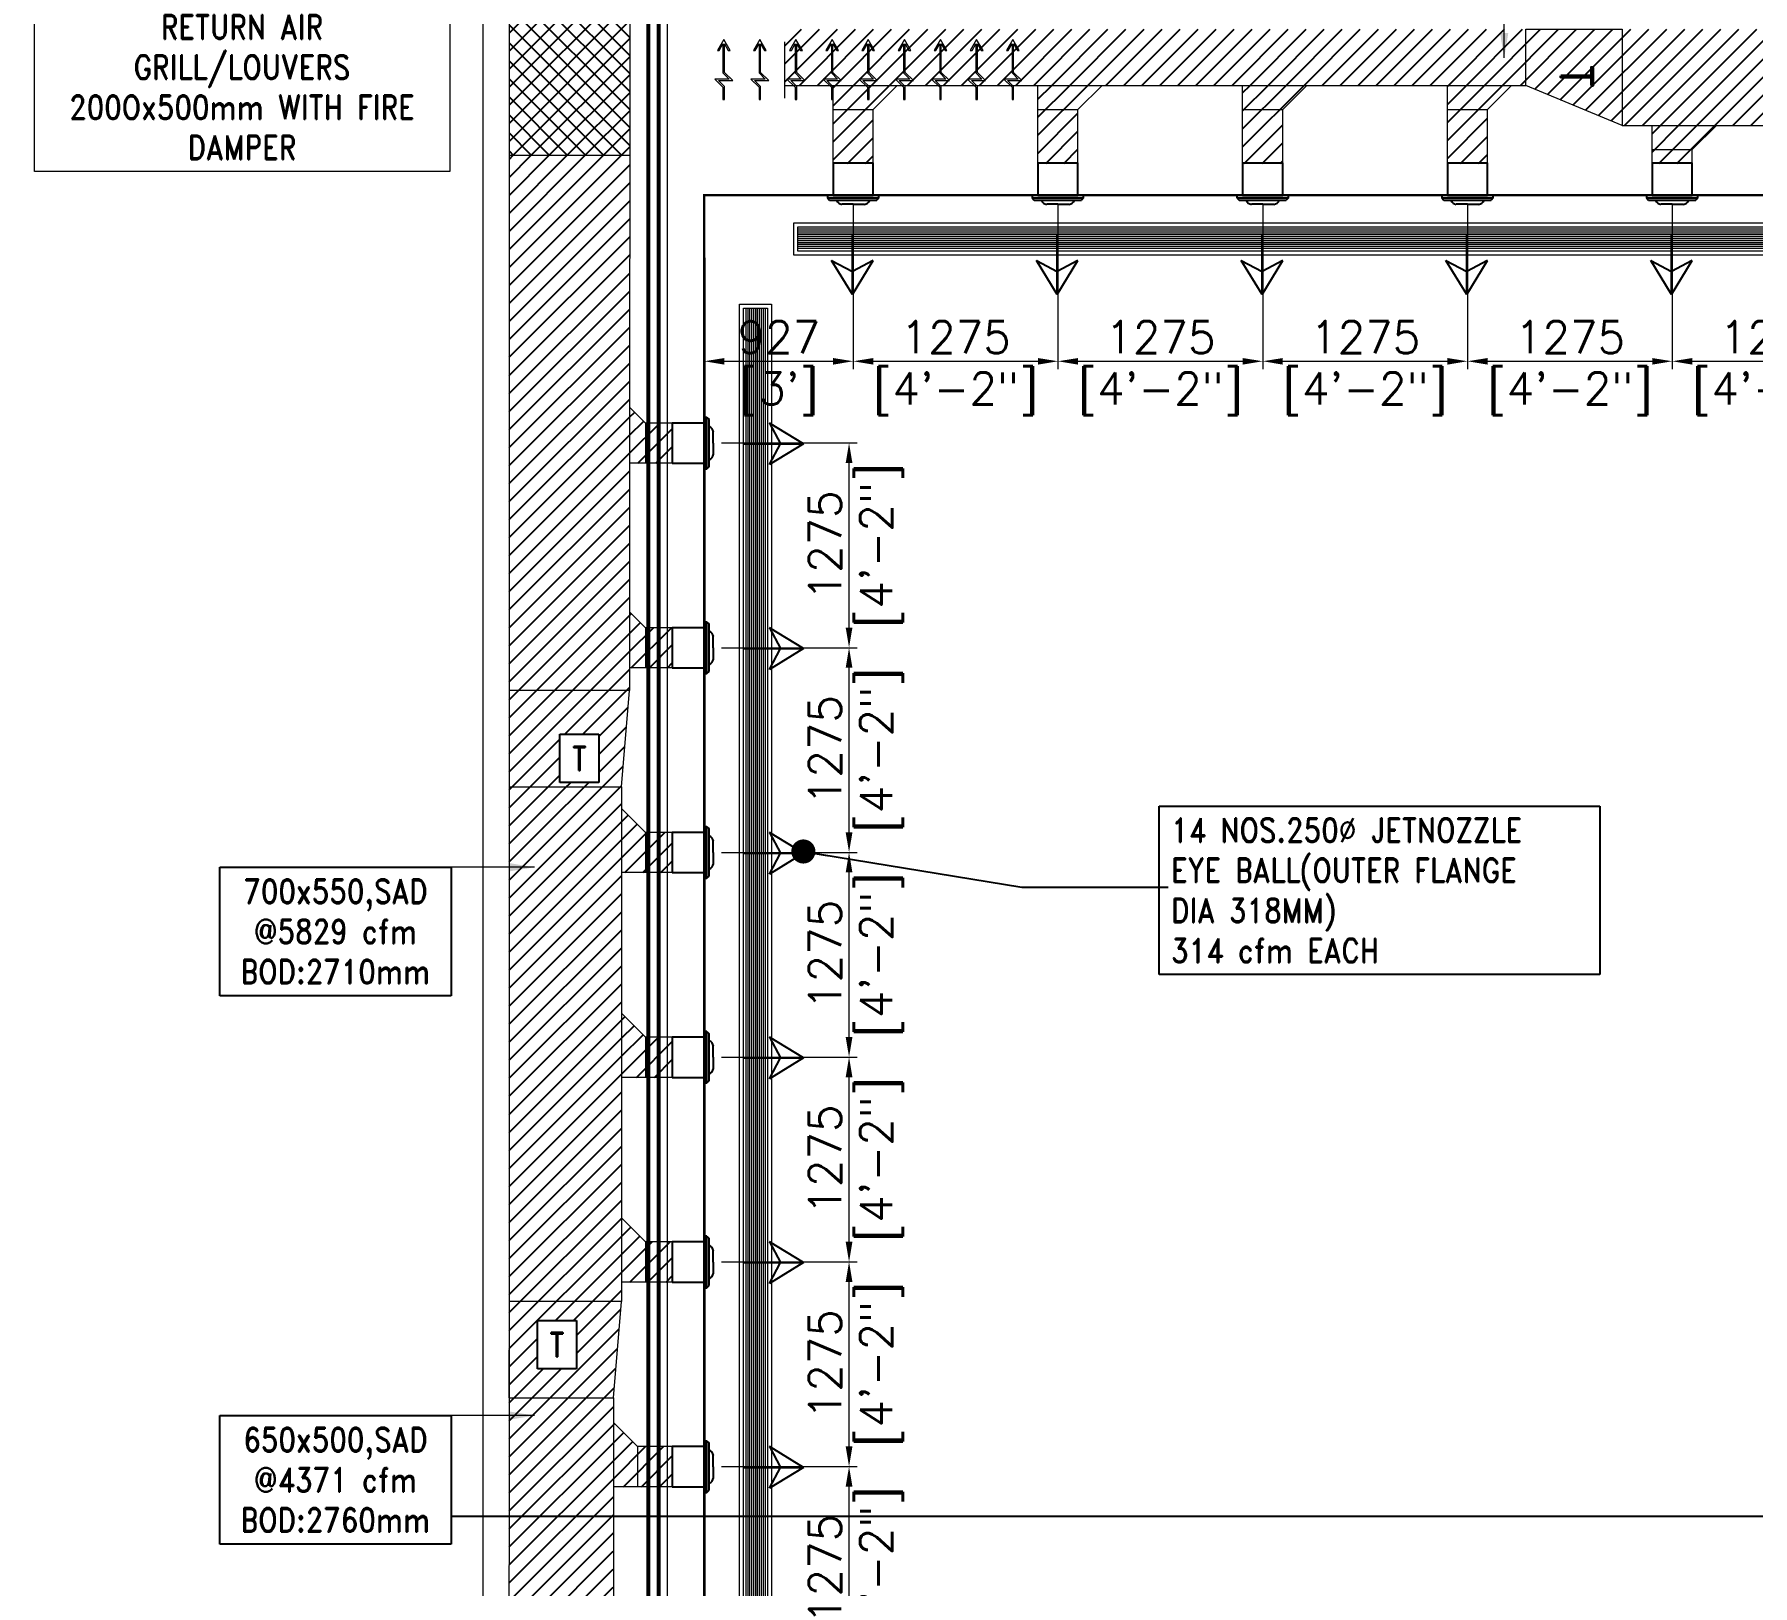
# Model space of a CAD drawing. Header units: millimetres. Extents: x -330573 to 5697, y 22061 to 198972.
# Drawn here: x -116133 to -105434, y 181921 to 191583 of the extents above; entities that cross this region are included whole.
import ezdxf

# ---------------------------------------------------------------- set-up
doc = ezdxf.new("R2010")
doc.units = ezdxf.units.MM
doc.linetypes.add('CENTER', pattern=[2, 1.25, -0.25, 0.25, -0.25])
doc.layers.add('HVAC SAD', color=6, linetype='Continuous')
for name, color, linetype, lineweight in [('VL INSULATION', 8, 'Continuous', 18), ('VL-AC- SECTION', 7, 'Continuous', 18), ('VL-AC-ACCOUSTIC INSULATION', 32, 'Continuous', 25), ('VL-AC-DIM', 20, 'Continuous', 25), ('VL-AC-EQUIPMENT TEXT', 7, 'Continuous', 25), ('VL-AC-RA_TEXT_50', 7, 'Continuous', 18), ('VL-AC-RAT', 1, 'Continuous', 5), ('VL-AC-SA', 6, 'Continuous', 5), ('VL-AC-SA_TEXT_50', 7, 'Continuous', 25), ('VL-AC-SAT', 72, 'Continuous', 25), ('VL-AC-VRF PIPE', 152, 'Continuous', 30), ('VL-FC', 21, 'Continuous', 18)]:
    doc.layers.add(name, color=color, linetype=linetype, lineweight=lineweight)
doc.styles.add('50', font='arial.ttf', dxfattribs={"height": 75})
doc.styles.add('ROMANS', font='romans.shx', dxfattribs={"height": 200})
doc.styles.add('VOLTAS - ROMAND', font='romand.shx', dxfattribs={"width": 0.85})
doc.dimstyles.new('Dim50', dxfattribs={"dimtxt": 75, "dimasz": 75, "dimexe": 50, "dimexo": 50, "dimgap": 0.09, "dimtad": 0, "dimdec": 0, "dimzin": 0, "dimdsep": 46, "dimtxsty": '50', "dimblk": 'ARCHTICK', "dimcen": 0.09, "dimdle": 50, "dimclrd": 8, "dimclre": 8, "dimclrt": 2, "dimadec": 0, "dimazin": 0, "dimtfac": 1, "dimtdec": 0, "dimtofl": 0, "dimtmove": 0, "dimatfit": 3, "dimldrblk": 'DOT', "dimfxl": 1, "dimtolj": 1, "dimtzin": 0, "dimlwe": -1, "dimarcsym": 0})
doc.dimstyles.new('VL_DIM', dxfattribs={"dimscale": 1.25, "dimtxt": 200, "dimasz": 125, "dimexe": 50, "dimexo": 50, "dimgap": 50, "dimtad": 1, "dimdec": 0, "dimrnd": 1, "dimzin": 9, "dimdsep": 46, "dimtxsty": 'ROMANS', "dimcen": 0.09, "dimdle": 35, "dimclrd": 7, "dimclre": 7, "dimclrt": 7, "dimadec": 0, "dimazin": 0, "dimtfac": 1, "dimtdec": 0, "dimtmove": 2, "dimatfit": 3, "dimfxl": 1, "dimtolj": 1, "dimtzin": 0, "dimlwd": 15, "dimlwe": 15, "dimarcsym": 1})

# ---------------------------------------------------------------- blocks, each defined once
blk = doc.blocks.new('A$C6C724B98')
at = {"layer": 'VL-AC- SECTION', "linetype": 'CENTER', "ltscale": 500, "const_width": 13.1}
blk.add_lwpolyline([(-3576, 11711), (-3576, 12058), (-3431, 11711)], dxfattribs=at)
at = {"layer": 'VL-AC- SECTION', "linetype": 'CENTER', "lineweight": 0, "ltscale": 10, "const_width": 13.1}
blk.add_lwpolyline([(-3576, 12058), (-3576, 11711), (38279, 11711)], dxfattribs=at)
blk = doc.blocks.new('*U105')
at = {"color": 8}
for p, q in [((30, 66), (31571, 66)), ((30, 54), (31571, 54)), ((30, 42), (31571, 42)), ((30, 30), (31571, 30)), ((30, 18), (31571, 18)), ((30, 6), (31571, 6)), ((30, -6), (31571, -6)), ((30, -18), (31571, -18)), ((30, -30), (31571, -30)), ((30, -42), (31571, -42)), ((30, -54), (31571, -54))]:
    blk.add_line(p, q, dxfattribs=at)
for points in [[(5, 105), (5, -95), (31596, -95), (31596, 105)], [(30, 80), (30, -70), (31571, -70), (31571, 80)]]:
    blk.add_lwpolyline(points, close=True)
blk = doc.blocks.new('*U106')
at = {"color": 8}
for p, q in [((30, 66), (18658, 66)), ((30, 54), (18658, 54)), ((30, 42), (18658, 42)), ((30, 30), (18658, 30)), ((30, 18), (18658, 18)), ((30, 6), (18658, 6)), ((30, -6), (18658, -6)), ((30, -18), (18658, -18)), ((30, -30), (18658, -30)), ((30, -42), (18658, -42)), ((30, -54), (18658, -54))]:
    blk.add_line(p, q, dxfattribs=at)
for points in [[(5, 105), (5, -95), (18684, -95), (18684, 105)], [(30, 80), (30, -70), (18659, -70), (18658, 80)]]:
    blk.add_lwpolyline(points, close=True)
blk = doc.blocks.new('*D162')
at = {"layer": 'Defpoints', "color": 0, "transparency": 16777216}
for p in [(-111961, 190582), (-111034, 190580), (-111034, 189547)]:
    blk.add_point(p, dxfattribs=at)
at = {"layer": 'VL-AC-DIM', "color": 7, "lineweight": 15, "transparency": 16777216}
for p, q in [((-111961, 190532), (-111961, 189497)), ((-111034, 190530), (-111034, 189497)), ((-111836, 189547), (-111159, 189547))]:
    blk.add_line(p, q, dxfattribs=at)
at = {"layer": 'VL-AC-DIM', "color": 7, "transparency": 16777216}
for points in [[(-111836, 189567), (-111836, 189526), (-111961, 189547)], [(-111159, 189567), (-111159, 189526), (-111034, 189547)]]:
    blk.add_solid(points, dxfattribs=at)
at = {"layer": 'VL-AC-DIM', "color": 7, "transparency": 16777216, "char_height": 200, "attachment_point": 5, "style": 'ROMANS'}
for s, insert in [('\\A1;927', (-111497, 189697)), ("\\A1;[3']", (-111497, 189344))]:
    blk.add_mtext(s, dxfattribs=dict(at, insert=insert))
blk = doc.blocks.new('*D163')
at = {"layer": 'Defpoints', "color": 0, "transparency": 16777216}
for p in [(-111034, 190580), (-109759, 190580), (-109759, 189547)]:
    blk.add_point(p, dxfattribs=at)
at = {"layer": 'VL-AC-DIM', "color": 7, "lineweight": 15, "transparency": 16777216}
for p, q in [((-111034, 190530), (-111034, 189497)), ((-109759, 190530), (-109759, 189497)), ((-110909, 189547), (-109884, 189547))]:
    blk.add_line(p, q, dxfattribs=at)
at = {"layer": 'VL-AC-DIM', "color": 7, "transparency": 16777216}
for points in [[(-110909, 189567), (-110909, 189526), (-111034, 189547)], [(-109884, 189567), (-109884, 189526), (-109759, 189547)]]:
    blk.add_solid(points, dxfattribs=at)
at = {"layer": 'VL-AC-DIM', "color": 7, "transparency": 16777216, "char_height": 200, "attachment_point": 5, "style": 'ROMANS'}
for s, insert in [('\\A1;1275', (-110396, 189697)), ('\\A1;[4\'-2"]', (-110396, 189344))]:
    blk.add_mtext(s, dxfattribs=dict(at, insert=insert))
blk = doc.blocks.new('*D164')
at = {"layer": 'Defpoints', "color": 0, "transparency": 16777216}
for p in [(-109759, 190580), (-108484, 190580), (-108484, 189547)]:
    blk.add_point(p, dxfattribs=at)
at = {"layer": 'VL-AC-DIM', "color": 7, "lineweight": 15, "transparency": 16777216}
for p, q in [((-109759, 190530), (-109759, 189497)), ((-108484, 190530), (-108484, 189497)), ((-109634, 189547), (-108609, 189547))]:
    blk.add_line(p, q, dxfattribs=at)
at = {"layer": 'VL-AC-DIM', "color": 7, "transparency": 16777216}
for points in [[(-109634, 189567), (-109634, 189526), (-109759, 189547)], [(-108609, 189567), (-108609, 189526), (-108484, 189547)]]:
    blk.add_solid(points, dxfattribs=at)
at = {"layer": 'VL-AC-DIM', "color": 7, "transparency": 16777216, "char_height": 200, "attachment_point": 5, "style": 'ROMANS'}
for s, insert in [('\\A1;1275', (-109121, 189697)), ('\\A1;[4\'-2"]', (-109121, 189344))]:
    blk.add_mtext(s, dxfattribs=dict(at, insert=insert))
blk = doc.blocks.new('*D165')
at = {"layer": 'Defpoints', "color": 0, "transparency": 16777216}
for p in [(-108484, 190580), (-107209, 190580), (-107209, 189547)]:
    blk.add_point(p, dxfattribs=at)
at = {"layer": 'VL-AC-DIM', "color": 7, "lineweight": 15, "transparency": 16777216}
for p, q in [((-108484, 190530), (-108484, 189497)), ((-107209, 190530), (-107209, 189497)), ((-108359, 189547), (-107334, 189547))]:
    blk.add_line(p, q, dxfattribs=at)
at = {"layer": 'VL-AC-DIM', "color": 7, "transparency": 16777216}
for points in [[(-108359, 189567), (-108359, 189526), (-108484, 189547)], [(-107334, 189567), (-107334, 189526), (-107209, 189547)]]:
    blk.add_solid(points, dxfattribs=at)
at = {"layer": 'VL-AC-DIM', "color": 7, "transparency": 16777216, "char_height": 200, "attachment_point": 5, "style": 'ROMANS'}
for s, insert in [('\\A1;1275', (-107846, 189697)), ('\\A1;[4\'-2"]', (-107846, 189344))]:
    blk.add_mtext(s, dxfattribs=dict(at, insert=insert))
blk = doc.blocks.new('*D166')
at = {"layer": 'Defpoints', "color": 0, "transparency": 16777216}
for p in [(-107209, 190580), (-105934, 190580), (-105934, 189547)]:
    blk.add_point(p, dxfattribs=at)
at = {"layer": 'VL-AC-DIM', "color": 7, "lineweight": 15, "transparency": 16777216}
for p, q in [((-107209, 190530), (-107209, 189497)), ((-105934, 190530), (-105934, 189497)), ((-107084, 189547), (-106059, 189547))]:
    blk.add_line(p, q, dxfattribs=at)
at = {"layer": 'VL-AC-DIM', "color": 7, "transparency": 16777216}
for points in [[(-107084, 189567), (-107084, 189526), (-107209, 189547)], [(-106059, 189567), (-106059, 189526), (-105934, 189547)]]:
    blk.add_solid(points, dxfattribs=at)
at = {"layer": 'VL-AC-DIM', "color": 7, "transparency": 16777216, "char_height": 200, "attachment_point": 5, "style": 'ROMANS'}
for s, insert in [('\\A1;1275', (-106571, 189697)), ('\\A1;[4\'-2"]', (-106571, 189344))]:
    blk.add_mtext(s, dxfattribs=dict(at, insert=insert))
blk = doc.blocks.new('*D167')
at = {"layer": 'Defpoints', "color": 0, "transparency": 16777216}
for p in [(-105934, 190580), (-104659, 190580), (-104659, 189547)]:
    blk.add_point(p, dxfattribs=at)
at = {"layer": 'VL-AC-DIM', "color": 7, "lineweight": 15, "transparency": 16777216}
for p, q in [((-105934, 190530), (-105934, 189497)), ((-104659, 190530), (-104659, 189497)), ((-105809, 189547), (-104784, 189547))]:
    blk.add_line(p, q, dxfattribs=at)
at = {"layer": 'VL-AC-DIM', "color": 7, "transparency": 16777216}
for points in [[(-105809, 189567), (-105809, 189526), (-105934, 189547)], [(-104784, 189567), (-104784, 189526), (-104659, 189547)]]:
    blk.add_solid(points, dxfattribs=at)
at = {"layer": 'VL-AC-DIM', "color": 7, "transparency": 16777216, "char_height": 200, "attachment_point": 5, "style": 'ROMANS'}
for s, insert in [('\\A1;1275', (-105296, 189697)), ('\\A1;[4\'-2"]', (-105296, 189344))]:
    blk.add_mtext(s, dxfattribs=dict(at, insert=insert))
blk = doc.blocks.new('*D204')
at = {"layer": 'Defpoints', "color": 0, "transparency": 16777216}
for p in [(-111905, 182663, 0), (-111060, 182663), (-111905, 181388, 0)]:
    blk.add_point(p, dxfattribs=at)
at = {"layer": 'VL-AC-DIM', "color": 7, "lineweight": 15, "transparency": 16777216}
for p, q in [((-111855, 182663), (-111010, 182663)), ((-111060, 181513), (-111060, 182538)), ((-111855, 181388), (-111010, 181388))]:
    blk.add_line(p, q, dxfattribs=at)
at = {"layer": 'VL-AC-DIM', "color": 7, "transparency": 16777216}
for points in [[(-111081, 182538), (-111039, 182538), (-111060, 182663)], [(-111081, 181513), (-111039, 181513), (-111060, 181388)]]:
    blk.add_solid(points, dxfattribs=at)
at = {"layer": 'VL-AC-DIM', "color": 7, "transparency": 16777216, "char_height": 200, "attachment_point": 5, "rotation": 90, "style": 'ROMANS'}
for s, insert in [('\\A1;[4\'-2"]', (-110858, 182025)), ('\\A1;1275', (-111210, 182025))]:
    blk.add_mtext(s, dxfattribs=dict(at, insert=insert))
blk = doc.blocks.new('*D205')
at = {"layer": 'Defpoints', "color": 0, "transparency": 16777216}
for p in [(-111905, 183938, 0), (-111060, 183938), (-111905, 182663, 0)]:
    blk.add_point(p, dxfattribs=at)
at = {"layer": 'VL-AC-DIM', "color": 7, "lineweight": 15, "transparency": 16777216}
for p, q in [((-111855, 183938), (-111010, 183938)), ((-111060, 182788), (-111060, 183813)), ((-111855, 182663), (-111010, 182663))]:
    blk.add_line(p, q, dxfattribs=at)
at = {"layer": 'VL-AC-DIM', "color": 7, "transparency": 16777216}
for points in [[(-111081, 183813), (-111039, 183813), (-111060, 183938)], [(-111081, 182788), (-111039, 182788), (-111060, 182663)]]:
    blk.add_solid(points, dxfattribs=at)
at = {"layer": 'VL-AC-DIM', "color": 7, "transparency": 16777216, "char_height": 200, "attachment_point": 5, "rotation": 90, "style": 'ROMANS'}
for s, insert in [('\\A1;[4\'-2"]', (-110858, 183300)), ('\\A1;1275', (-111210, 183300))]:
    blk.add_mtext(s, dxfattribs=dict(at, insert=insert))
blk = doc.blocks.new('*D206')
at = {"layer": 'Defpoints', "color": 0, "transparency": 16777216}
for p in [(-111905, 185213, 0), (-111060, 185213), (-111905, 183938, 0)]:
    blk.add_point(p, dxfattribs=at)
at = {"layer": 'VL-AC-DIM', "color": 7, "lineweight": 15, "transparency": 16777216}
for p, q in [((-111855, 185213), (-111010, 185213)), ((-111060, 184063), (-111060, 185088)), ((-111855, 183938), (-111010, 183938))]:
    blk.add_line(p, q, dxfattribs=at)
at = {"layer": 'VL-AC-DIM', "color": 7, "transparency": 16777216}
for points in [[(-111081, 185088), (-111039, 185088), (-111060, 185213)], [(-111081, 184063), (-111039, 184063), (-111060, 183938)]]:
    blk.add_solid(points, dxfattribs=at)
at = {"layer": 'VL-AC-DIM', "color": 7, "transparency": 16777216, "char_height": 200, "attachment_point": 5, "rotation": 90, "style": 'ROMANS'}
for s, insert in [('\\A1;[4\'-2"]', (-110858, 184575)), ('\\A1;1275', (-111210, 184575))]:
    blk.add_mtext(s, dxfattribs=dict(at, insert=insert))
blk = doc.blocks.new('*D207')
at = {"layer": 'Defpoints', "color": 0, "transparency": 16777216}
for p in [(-111905, 186488, 0), (-111060, 186488), (-111905, 185213, 0)]:
    blk.add_point(p, dxfattribs=at)
at = {"layer": 'VL-AC-DIM', "color": 7, "lineweight": 15, "transparency": 16777216}
for p, q in [((-111855, 186488), (-111010, 186488)), ((-111060, 185338), (-111060, 186363)), ((-111855, 185213), (-111010, 185213))]:
    blk.add_line(p, q, dxfattribs=at)
at = {"layer": 'VL-AC-DIM', "color": 7, "transparency": 16777216}
for points in [[(-111081, 186363), (-111039, 186363), (-111060, 186488)], [(-111081, 185338), (-111039, 185338), (-111060, 185213)]]:
    blk.add_solid(points, dxfattribs=at)
at = {"layer": 'VL-AC-DIM', "color": 7, "transparency": 16777216, "char_height": 200, "attachment_point": 5, "rotation": 90, "style": 'ROMANS'}
for s, insert in [('\\A1;[4\'-2"]', (-110858, 185850)), ('\\A1;1275', (-111210, 185850))]:
    blk.add_mtext(s, dxfattribs=dict(at, insert=insert))
blk = doc.blocks.new('*D208')
at = {"layer": 'Defpoints', "color": 0, "transparency": 16777216}
for p in [(-111905, 187763, 0), (-111060, 187763), (-111905, 186488, 0)]:
    blk.add_point(p, dxfattribs=at)
at = {"layer": 'VL-AC-DIM', "color": 7, "lineweight": 15, "transparency": 16777216}
for p, q in [((-111855, 187763), (-111010, 187763)), ((-111060, 186613), (-111060, 187638)), ((-111855, 186488), (-111010, 186488))]:
    blk.add_line(p, q, dxfattribs=at)
at = {"layer": 'VL-AC-DIM', "color": 7, "transparency": 16777216}
for points in [[(-111081, 187638), (-111039, 187638), (-111060, 187763)], [(-111081, 186613), (-111039, 186613), (-111060, 186488)]]:
    blk.add_solid(points, dxfattribs=at)
at = {"layer": 'VL-AC-DIM', "color": 7, "transparency": 16777216, "char_height": 200, "attachment_point": 5, "rotation": 90, "style": 'ROMANS'}
for s, insert in [('\\A1;[4\'-2"]', (-110858, 187125)), ('\\A1;1275', (-111210, 187125))]:
    blk.add_mtext(s, dxfattribs=dict(at, insert=insert))
blk = doc.blocks.new('*D209')
at = {"layer": 'Defpoints', "color": 0, "transparency": 16777216}
for p in [(-111905, 189038, 0), (-111060, 189038), (-111905, 187763, 0)]:
    blk.add_point(p, dxfattribs=at)
at = {"layer": 'VL-AC-DIM', "color": 7, "lineweight": 15, "transparency": 16777216}
for p, q in [((-111855, 189038), (-111010, 189038)), ((-111060, 187888), (-111060, 188913)), ((-111855, 187763), (-111010, 187763))]:
    blk.add_line(p, q, dxfattribs=at)
at = {"layer": 'VL-AC-DIM', "color": 7, "transparency": 16777216}
for points in [[(-111081, 188913), (-111039, 188913), (-111060, 189038)], [(-111081, 187888), (-111039, 187888), (-111060, 187763)]]:
    blk.add_solid(points, dxfattribs=at)
at = {"layer": 'VL-AC-DIM', "color": 7, "transparency": 16777216, "char_height": 200, "attachment_point": 5, "rotation": 90, "style": 'ROMANS'}
for s, insert in [('\\A1;[4\'-2"]', (-110858, 188400)), ('\\A1;1275', (-111210, 188400))]:
    blk.add_mtext(s, dxfattribs=dict(at, insert=insert))
blk = doc.blocks.new('VL SA JET NOZZEL')
at = {"layer": 'VL-AC-SAT'}
for p, q in [((4, 562, 0), (-125, 350, 0)), ((4, 562, 0), (4, 192, 0)), ((4, 192, 0), (4, 562, 0)), ((4, 562, 0), (134, 350, 0)), ((4, 562, 0), (4, 192, 0)), ((4, 192, 0), (4, 562, 0)), ((-125, 350, 0), (4, 419, 0)), ((134, 350, 0), (4, 419, 0)), ((0, 0), (-70, 0)), ((0, 0), (70, 0)), ((-160, -40), (-147, -25)), ((160, -40), (-160, -40)), ((160, -40), (147, -25))]:
    blk.add_line(p, q, dxfattribs=at)
for points in [[(-160, -40), (-160, -55), (160, -55), (160, -40)], [(147, -25), (-147, -25)]]:
    blk.add_lwpolyline(points, dxfattribs=at)
at = {"layer": 'VL-AC-SAT', "elevation": 0}
blk.add_lwpolyline([(125, -255), (125, -55), (-125, -55), (-125, -255)], close=True, dxfattribs=at)
at = {"layer": 'VL-AC-SAT'}
for centre, start, end in [((-64, -42), 97.9087, 155.9574), ((64, -42), 24.0426, 82.0913)]:
    blk.add_arc(centre, 42.9, start, end, dxfattribs=at)

msp = doc.modelspace()

# ---------------------------------------------------------------- hatches: boundary and pattern name
at = {"layer": 'VL-AC-ACCOUSTIC INSULATION', "lineweight": -3}
h = msp.add_hatch(dxfattribs=at)
h.set_pattern_fill('ANSI37', color=256, scale=25)
h.paths.add_polyline_path([(-112425.7, 190828.3), (-112425.2, 192828.3), (-113175.2, 192828.5), (-113175.3, 190828.5)])
h.paths.add_polyline_path([(-112002, 193778.2), (-112175.2, 193778.2), (-112175.2, 193028.2), (-112002, 193028.2)])
edge = h.paths.add_edge_path()
edge.add_line((-112175.2, 193778.2), (-112275.2, 193778.2))
edge.add_arc((-112275.2, 192878.2), 900, 90, 125.32931)
edge.add_arc((-112270.8, 192874.5), 905.6, 125.42059, 182.91322)
edge.add_line((-113175.2, 192828.5), (-112425.2, 192828.3))
edge.add_line((-112425.2, 192828.3), (-112425.2, 192878.3))
edge.add_arc((-112275.2, 192878.2), 150, 90, 179.98588, ccw=False)
edge.add_line((-112275.2, 193028.2), (-112175.2, 193028.2))
edge.add_line((-112175.2, 193028.2), (-112175.2, 193778.2))
h.paths.add_polyline_path([(-112002.7, 193028.2), (-111552, 192903.2), (-111552, 193903.2), (-112002, 193778.2)])
at = {"layer": 'VL-AC-ACCOUSTIC INSULATION'}
h = msp.add_hatch(dxfattribs=at)
h.set_pattern_fill('ANSI31', color=8, scale=25)
h.paths.add_polyline_path([(-89644.7, 193554.4), (-89794.7, 193704.3), (-89794.7, 193254.3), (-89644.7, 193254.3)])
h.paths.add_polyline_path([(-87735.8, 193554.3), (-89644.7, 193554.3), (-89644.7, 193254.3), (-87735.8, 193254.3)])
h.paths.add_polyline_path([(-88260.8, 193516.8), (-88035.8, 193516.8), (-88035.8, 193291.8), (-88260.8, 193291.8)], flags=16)
h.paths.add_polyline_path([(-90544.7, 193704.3), (-90694.7, 193554.3), (-90694.7, 193254.3), (-90544.7, 193254.3)])
h.paths.add_polyline_path([(-90694.7, 193554.3), (-93201.4, 193554.3), (-93201.4, 193254.3), (-90694.7, 193254.3)])
h.paths.add_polyline_path([(-92676.4, 193291.8), (-92901.4, 193291.8), (-92901.4, 193516.8), (-92676.4, 193516.8)], flags=16)
h.paths.add_polyline_path([(-97345.4, 191614.8), (-97945.4, 191614.8), (-97945.4, 190964.5), (-97345.4, 190964.8)])
h.paths.add_polyline_path([(-98159.5, 190864.6), (-98409.5, 190864.6), (-98409.5, 190779.5), (-98159.5, 190779.5)])
h.paths.add_polyline_path([(-98059.5, 190964.6), (-98409.5, 190964.6), (-98409.5, 190864.6), (-98159.5, 190864.6)])
h.paths.add_polyline_path([(-97945.4, 191614.8), (-101105.9, 191614.9), (-101106.1, 190965.2), (-97945.4, 190964.5)])
h.paths.add_polyline_path([(-99334.5, 190964.8), (-99684.5, 190964.9), (-99684.5, 190864.9), (-99434.5, 190864.9)])
h.paths.add_polyline_path([(-99434.5, 190864.9), (-99684.5, 190864.9), (-99684.5, 190779.5), (-99434.5, 190779.5)])
h.paths.add_polyline_path([(-100709.5, 190865.2), (-100959.5, 190865.2), (-100959.5, 190779.5), (-100709.5, 190779.5)])
h.paths.add_polyline_path([(-100609.6, 190965.1), (-100959.5, 190965.2), (-100959.5, 190865.2), (-100709.5, 190865.2)])
h.paths.add_polyline_path([(-101705.9, 191614.9), (-106246.5, 191615.1), (-106246.5, 191015.5), (-101705.9, 191014.5)])
h.paths.add_polyline_path([(-101105.9, 191614.9), (-101705.9, 191614.9), (-101705.9, 191014.5), (-101106.1, 190965.2)])
h.paths.add_polyline_path([(-101836.6, 191014.5), (-102234.5, 191014.6), (-102234.5, 190866.7), (-101984.5, 190866.7)])
h.paths.add_polyline_path([(-101984.5, 190866.7), (-102234.5, 190866.7), (-102234.5, 190779.5), (-101984.5, 190779.5)])
h.paths.add_polyline_path([(-103111.3, 191014.8), (-103509.5, 191014.9), (-103509.5, 190866.7), (-103259.5, 190866.7)])
h.paths.add_polyline_path([(-103259.5, 190866.7), (-103509.5, 190866.7), (-103509.5, 190779.5), (-103259.5, 190779.5)])
h.paths.add_polyline_path([(-104534.5, 190866.7), (-104784.5, 190866.7), (-104784.5, 190779.5), (-104534.5, 190779.5)])
h.paths.add_polyline_path([(-104386.1, 191015.1), (-104784.5, 191015.2), (-104784.5, 190866.7), (-104534.5, 190866.7)])
h.paths.add_polyline_path([(-105659.6, 191015.4), (-106059.5, 191015.5), (-106059.5, 190865.5), (-105809.5, 190865.5)])
h.paths.add_polyline_path([(-105809.5, 190865.5), (-106059.5, 190865.5), (-106059.5, 190779.5), (-105809.5, 190779.5)])
h.paths.add_polyline_path([(-106246.5, 191615.1), (-106846.4, 191615.1), (-106846.4, 191265.1), (-106246.5, 191015.5)])
h.paths.add_polyline_path([(-106846.4, 191615.1), (-111459.4, 191615.2), (-111459.5, 191265.2), (-106846.4, 191265.1)])
h.paths.add_polyline_path([(-106933.6, 191265.1), (-107334.4, 191265.1), (-107334.5, 191114.3), (-107084.5, 191114.3)])
h.paths.add_polyline_path([(-107084.5, 191114.3), (-107334.5, 191114.3), (-107334.5, 190779.5), (-107084.5, 190779.5)])
h.paths.add_polyline_path([(-108359.5, 191114.6), (-108609.5, 191114.6), (-108609.5, 190779.5), (-108359.5, 190779.5)])
h.paths.add_polyline_path([(-108208.9, 191265.1), (-108609.4, 191265.1), (-108609.5, 191114.6), (-108359.5, 191114.6)])
h.paths.add_polyline_path([(-109634.5, 191114.9), (-109884.5, 191114.9), (-109884.5, 190779.5), (-109634.5, 190779.5)])
h.paths.add_polyline_path([(-109484.2, 191265.2), (-109884.4, 191265.2), (-109884.5, 191114.9), (-109634.5, 191114.9)])
h.paths.add_polyline_path([(-110759.4, 191265.2), (-111159.4, 191265.2), (-111159.5, 191115.2), (-110909.5, 191115.2)])
h.paths.add_polyline_path([(-110909.5, 191115.2), (-111159.5, 191115.2), (-111159.5, 190779.5), (-110909.5, 190779.5)])
h.paths.add_polyline_path([(-93523.8, 190964.7), (-90594.9, 190964.6), (-90594.8, 191614.6), (-93523.6, 191614.7)])
h.paths.add_polyline_path([(-94123.8, 190964.7), (-93523.8, 190964.7), (-93523.6, 191614.7), (-94123.8, 191614.7)])
h.paths.add_polyline_path([(-97345.4, 190964.8), (-94123.8, 190964.7), (-94123.8, 191614.7), (-97345.4, 191614.8)])
h.paths.add_polyline_path([(-94334.5, 190779.5), (-94334.5, 190865.2), (-94235, 190964.7), (-94584.5, 190964.8), (-94584.5, 190779.5)])
h.paths.add_polyline_path([(-96884.5, 190864.8), (-96784.5, 190964.8), (-97134.5, 190964.8), (-97134.5, 190779.5), (-96884.5, 190779.5)])
h.paths.add_polyline_path([(-95609.5, 190865), (-95509.7, 190964.8), (-95859.5, 190964.8), (-95859.5, 190779.5), (-95609.5, 190779.5)])
h.paths.add_polyline_path([(-93059.5, 190779.5), (-93059.5, 190864.7), (-92959.6, 190964.7), (-93309.5, 190964.7), (-93309.5, 190779.5)])
h.paths.add_polyline_path([(-91785, 190779.5), (-91785, 190864.7), (-91685.1, 190964.6), (-92035, 190964.7), (-92035, 190779.5)])
h.paths.add_polyline_path([(-90709.5, 190779.5), (-90709.5, 190862.8), (-90607.7, 190964.6), (-90959.5, 190964.6), (-90959.5, 190779.5)])
h = msp.add_hatch(dxfattribs=at)
h.set_pattern_fill('ANSI31', color=8, scale=25)
h.paths.add_polyline_path([(-112629.4, 175231), (-113176.2, 175231), (-113176.3, 174631), (-112829.5, 174631)])
h.paths.add_polyline_path([(-112829.5, 174631), (-113176.3, 174631), (-113176.5, 171224.6), (-112830.2, 171224.6)])
h.paths.add_polyline_path([(-112679.6, 174324.7), (-112829.6, 174474.7), (-112829.7, 174074.7), (-112679.7, 174074.7)])
h.paths.add_polyline_path([(-112160.5, 174324.5), (-112679.6, 174324.7), (-112679.7, 174074.7), (-112160.5, 174074.5)])
h.paths.add_polyline_path([(-112160.5, 173049.5), (-112679.9, 173049.7), (-112679.9, 172799.7), (-112160.5, 172799.5)])
h.paths.add_polyline_path([(-112679.9, 173049.7), (-112829.8, 173199.7), (-112829.9, 172799.7), (-112679.9, 172799.7)])
h.paths.add_polyline_path([(-112680.1, 171774.7), (-112830.1, 171924.7), (-112830.2, 171524.7), (-112680.2, 171524.7)])
h.paths.add_polyline_path([(-112160.5, 171774.5), (-112680.1, 171774.7), (-112680.2, 171524.7), (-112160.5, 171524.5)])
h.paths.add_polyline_path([(-112160.5, 175599.5), (-112479.3, 175599.6), (-112479.4, 175349.6), (-112160.5, 175349.5)])
h.paths.add_polyline_path([(-112479.3, 175599.6), (-112629.3, 175749.6), (-112629.4, 175349.6), (-112479.4, 175349.6)])
h.paths.add_polyline_path([(-112628.5, 179217), (-113176, 179217.1), (-113176.2, 175231), (-112629.4, 175231)])
h.paths.add_polyline_path([(-112479, 176874.6), (-112629, 177024.6), (-112629.1, 176624.6), (-112479.1, 176624.6)])
h.paths.add_polyline_path([(-112160.5, 176874.5), (-112479, 176874.6), (-112479.1, 176624.6), (-112160.5, 176624.5)])
h.paths.add_polyline_path([(-112160.5, 178961.9), (-112478.5, 178962), (-112478.6, 178712), (-112160.5, 178711.9)])
h.paths.add_polyline_path([(-112478.5, 178962), (-112628.5, 179112), (-112628.6, 178712), (-112478.6, 178712)])
h.paths.add_polyline_path([(-112528.3, 179817.1), (-113176, 179817), (-113176, 179217.1), (-112628.5, 179217)])
h.paths.add_polyline_path([(-112527.6, 183090.6), (-113175.8, 183090.7), (-113176, 179817), (-112528.3, 179817.1)])
h.paths.add_polyline_path([(-112378.2, 180236.9), (-112528.2, 180387), (-112528.3, 179987), (-112378.3, 179986.9)])
h.paths.add_polyline_path([(-112160.5, 180236.9), (-112378.2, 180236.9), (-112378.3, 179986.9), (-112160.5, 179986.9)])
h.paths.add_polyline_path([(-112160.5, 181511.9), (-112377.9, 181511.9), (-112378, 181261.9), (-112160.5, 181261.9)])
h.paths.add_polyline_path([(-112377.9, 181511.9), (-112527.9, 181662), (-112528, 181262), (-112378, 181261.9)])
h.paths.add_polyline_path([(-112160.5, 182786.9), (-112377.6, 182786.9), (-112377.7, 182536.9), (-112160.5, 182536.9)])
h.paths.add_polyline_path([(-112377.6, 182786.9), (-112527.6, 182937), (-112527.7, 182537), (-112377.7, 182536.9)])
h.paths.add_polyline_path([(-112477.4, 183690.6), (-113175.7, 183690.8), (-113175.8, 183090.7), (-112527.6, 183090.6)])
h.paths.add_polyline_path([(-112476.6, 186896.8), (-113175.5, 186896.9), (-113175.7, 183690.8), (-112477.4, 183690.6)])
h.paths.add_polyline_path([(-112327.3, 184061.9), (-112477.3, 184212), (-112477.4, 183812), (-112327.4, 183811.9)])
h.paths.add_polyline_path([(-112160.5, 184061.9), (-112327.3, 184061.9), (-112327.4, 183811.9), (-112160.5, 183811.9)])
h.paths.add_polyline_path([(-112160.5, 185336.9), (-112327, 185336.9), (-112327.1, 185086.9), (-112160.5, 185086.9)])
h.paths.add_polyline_path([(-112327, 185336.9), (-112477, 185487), (-112477.1, 185087), (-112327.1, 185086.9)])
h.paths.add_polyline_path([(-112160.5, 186611.9), (-112326.7, 186611.9), (-112326.8, 186361.9), (-112160.5, 186361.9)])
h.paths.add_polyline_path([(-112326.7, 186611.9), (-112476.7, 186762), (-112476.8, 186362), (-112326.8, 186361.9)])
h.paths.add_polyline_path([(-112426.5, 187496.9), (-113175.5, 187496.9), (-113175.5, 186896.9), (-112476.6, 186896.8)])
h.paths.add_polyline_path([(-112425.7, 190828.3), (-113175.3, 190828.5), (-113175.5, 187496.9), (-112426.5, 187496.9)])
h.paths.add_polyline_path([(-112326.5, 187887), (-112426.4, 187987), (-112426.5, 187637), (-112326.5, 187636.9)])
h.paths.add_polyline_path([(-112160.5, 187886.9), (-112326.5, 187887), (-112326.5, 187637), (-112160.5, 187636.9)])
h.paths.add_polyline_path([(-112160.5, 189161.9), (-112326.5, 189161.9), (-112326.5, 188911.9), (-112160.5, 188911.9)])
h.paths.add_polyline_path([(-112326.5, 189162), (-112426.1, 189261.7), (-112426.1, 188912), (-112326.5, 188911.9)])

# ---------------------------------------------------------------- linework, layer by layer
at = {"layer": 'VL INSULATION', "color": 1}
msp.add_lwpolyline([(-113340.9, 191861.9), (-113340.9, 168142.1), (-112190.9, 168142.1), (-112190.9, 191863.9)], dxfattribs=at)
at = {"layer": 'VL-AC-RAT', "elevation": 0}
for points in [[(-111845.2, 191524), (-111845.2, 191342.5), (-111807.5, 191304.7), (-111896.5, 191304.7), (-111845.2, 191253.5), (-111845.2, 191176.3), (-111835.7, 191176.3), (-111835.7, 191257.4), (-111873.5, 191295.2), (-111784.5, 191295.2), (-111835.7, 191346.4), (-111835.7, 191524), (-111811.9, 191482.7), (-111800.9, 191482.7), (-111840.5, 191551.3), (-111880.1, 191482.7), (-111869.1, 191482.7)], [(-111620.2, 191524), (-111620.2, 191342.5), (-111582.5, 191304.7), (-111671.5, 191304.7), (-111620.2, 191253.5), (-111620.2, 191176.3), (-111610.7, 191176.3), (-111610.7, 191257.4), (-111648.5, 191295.2), (-111559.5, 191295.2), (-111610.7, 191346.4), (-111610.7, 191524), (-111586.9, 191482.7), (-111575.9, 191482.7), (-111615.5, 191551.3), (-111655.1, 191482.7), (-111644.1, 191482.7)], [(-111395.2, 191524), (-111395.2, 191342.5), (-111357.5, 191304.7), (-111446.5, 191304.7), (-111395.2, 191253.5), (-111395.2, 191176.3), (-111385.7, 191176.3), (-111385.7, 191257.4), (-111423.5, 191295.2), (-111334.5, 191295.2), (-111385.7, 191346.4), (-111385.7, 191524), (-111361.9, 191482.7), (-111350.9, 191482.7), (-111390.5, 191551.3), (-111430.1, 191482.7), (-111419.1, 191482.7)], [(-111170.2, 191524), (-111170.2, 191342.5), (-111132.5, 191304.7), (-111221.5, 191304.7), (-111170.2, 191253.5), (-111170.2, 191176.3), (-111160.7, 191176.3), (-111160.7, 191257.4), (-111198.5, 191295.2), (-111109.5, 191295.2), (-111160.7, 191346.4), (-111160.7, 191524), (-111136.9, 191482.7), (-111125.9, 191482.7), (-111165.5, 191551.3), (-111205.1, 191482.7), (-111194.1, 191482.7)], [(-110945.2, 191524), (-110945.2, 191342.5), (-110907.5, 191304.7), (-110996.5, 191304.7), (-110945.2, 191253.5), (-110945.2, 191176.3), (-110935.7, 191176.3), (-110935.7, 191257.4), (-110973.5, 191295.2), (-110884.5, 191295.2), (-110935.7, 191346.4), (-110935.7, 191524), (-110911.9, 191482.7), (-110900.9, 191482.7), (-110940.5, 191551.3), (-110980.1, 191482.7), (-110969.1, 191482.7)], [(-110720.2, 191524), (-110720.2, 191342.5), (-110682.5, 191304.7), (-110771.5, 191304.7), (-110720.2, 191253.5), (-110720.2, 191176.3), (-110710.7, 191176.3), (-110710.7, 191257.4), (-110748.5, 191295.2), (-110659.5, 191295.2), (-110710.7, 191346.4), (-110710.7, 191524), (-110686.9, 191482.7), (-110675.9, 191482.7), (-110715.5, 191551.3), (-110755.1, 191482.7), (-110744.1, 191482.7)], [(-110495.2, 191524), (-110495.2, 191342.5), (-110457.5, 191304.7), (-110546.5, 191304.7), (-110495.2, 191253.5), (-110495.2, 191176.3), (-110485.7, 191176.3), (-110485.7, 191257.4), (-110523.5, 191295.2), (-110434.5, 191295.2), (-110485.7, 191346.4), (-110485.7, 191524), (-110461.9, 191482.7), (-110450.9, 191482.7), (-110490.5, 191551.3), (-110530.1, 191482.7), (-110519.1, 191482.7)], [(-110270.2, 191524), (-110270.2, 191342.5), (-110232.5, 191304.7), (-110321.5, 191304.7), (-110270.2, 191253.5), (-110270.2, 191176.3), (-110260.7, 191176.3), (-110260.7, 191257.4), (-110298.5, 191295.2), (-110209.5, 191295.2), (-110260.7, 191346.4), (-110260.7, 191524), (-110236.9, 191482.7), (-110225.9, 191482.7), (-110265.5, 191551.3), (-110305.1, 191482.7), (-110294.1, 191482.7)], [(-110045.2, 191524), (-110045.2, 191342.5), (-110007.5, 191304.7), (-110096.5, 191304.7), (-110045.2, 191253.5), (-110045.2, 191176.3), (-110035.7, 191176.3), (-110035.7, 191257.4), (-110073.5, 191295.2), (-109984.5, 191295.2), (-110035.7, 191346.4), (-110035.7, 191524), (-110011.9, 191482.7), (-110000.9, 191482.7), (-110040.5, 191551.3), (-110080.1, 191482.7), (-110069.1, 191482.7)]]:
    msp.add_lwpolyline(points, close=True, dxfattribs=at)
at = {"layer": 'VL-AC-SA'}
for points in [[(-112002, 193778.2), (-112275.2, 193778.2, 0.413289), (-113176.2, 192878.5), (-113178.6, 171224.6)], [(-112002, 193028.2), (-112275.2, 193028.2, 0.4141414), (-112425.2, 192878.3), (-112426.5, 187496.9)]]:
    msp.add_lwpolyline(points, format="xyb", dxfattribs=at)
at = {"layer": 'VL-AC-SA', "elevation": 0}
for points in [[(-111459.5, 191186.5), (-111459.4, 191536.5)], [(-112326.5, 189162), (-112426.4, 189262)], [(-112326.5, 189162), (-112326.5, 188912)], [(-112160.5, 189161.9), (-112326.5, 189161.9)], [(-112160.5, 188911.9), (-112426.1, 188912)], [(-112326.5, 187887), (-112426.4, 187987)], [(-112326.5, 187887), (-112326.5, 187637)], [(-112160.5, 187886.9), (-112326.5, 187886.9)], [(-112160.5, 187636.9), (-112426.4, 187637)], [(-112160.5, 186611.9), (-112326.7, 186611.9)], [(-112160.5, 186361.9), (-112476.7, 186362)], [(-112160.5, 185336.9), (-112327, 185336.9)], [(-112160.5, 185086.9), (-112477, 185087)], [(-112160.5, 184061.9), (-112327.3, 184061.9)], [(-112160.5, 183811.9), (-112477.3, 183812)], [(-112160.5, 182786.9), (-112377.6, 182786.9)], [(-112160.5, 182536.9), (-112527.7, 182537)]]:
    msp.add_lwpolyline(points, dxfattribs=at)
at = {"layer": 'VL-AC-SA'}
for points in [[(-106846.4, 191615.1), (-106246.5, 191615.1), (-106246.5, 191015.5), (-106846.4, 191265.1)], [(-112426.5, 187496.9), (-113176.5, 187496.9), (-113176.6, 186896.9), (-112476.6, 186896.8)], [(-112477.4, 183690.6), (-113177.4, 183690.8), (-113177.6, 183090.7), (-112527.6, 183090.6)]]:
    msp.add_lwpolyline(points, close=True, dxfattribs=at)
for points in [[(-111459.5, 191265.2), (-106846.4, 191265.1)], [(-111159.5, 190779.8), (-111159.4, 191265.2)], [(-110909.5, 191115.2), (-110759.4, 191265.2)], [(-109884.5, 190779.5), (-109884.4, 191264.9)], [(-109634.5, 191114.9), (-109484.4, 191264.9)], [(-108609.5, 190779.2), (-108609.4, 191264.6)], [(-108359.5, 191114.6), (-108209.4, 191264.6)], [(-107334.5, 190778.9), (-107334.4, 191264.3)], [(-107084.5, 191114.3), (-106934.4, 191264.3)], [(-111159.5, 191115.2), (-110909.5, 191115.2)], [(-110909.5, 190779.8), (-110909.5, 191115.2)], [(-109884.5, 191114.9), (-109634.5, 191114.9)], [(-109634.5, 190779.5), (-109634.5, 191114.9)], [(-108609.5, 191114.6), (-108359.5, 191114.6)], [(-108359.5, 190779.2), (-108359.5, 191114.6)], [(-107334.5, 191114.3), (-107084.5, 191114.3)], [(-107084.5, 190778.9), (-107084.5, 191114.3)], [(-106246.5, 191015.5), (-101705.9, 191014.5)], [(-106059.5, 190778.6), (-106059.5, 191015.5)], [(-105809.5, 190865.5), (-105659.5, 191015.5)], [(-112425.7, 190828.3), (-113175.7, 190828.5)], [(-106059.5, 190865.5), (-105809.5, 190865.5)], [(-105809.5, 190778.6), (-105809.5, 190865.5)], [(-112426.1, 189162), (-112426.1, 189162)], [(-112476.6, 186897), (-112477.4, 183690.6)], [(-112326.7, 186611.9), (-112476.7, 186762)], [(-112326.7, 186611.9), (-112326.8, 186361.9)], [(-112327, 185336.9), (-112477, 185487)], [(-112327, 185336.9), (-112327.1, 185086.9)], [(-112327.3, 184061.9), (-112477.3, 184212)], [(-112327.3, 184061.9), (-112327.4, 183811.9)], [(-112527.6, 183090.6), (-112528.3, 179817.1)], [(-112377.6, 182786.9), (-112527.6, 182937)], [(-112377.6, 182786.9), (-112377.7, 182536.9)]]:
    msp.add_lwpolyline(points, dxfattribs=at)
at = {"layer": 'VL-AC-VRF PIPE', "const_width": 25}
msp.add_lwpolyline([(-111194.5, 195874.2), (-111194.5, 195717.1), (-112309.2, 195717.1), (-112309.2, 170817.9), (-110567.7, 170817.9), (-110567.7, 170491.2)], dxfattribs=at)

# ---------------------------------------------------------------- block references
at = {"layer": 'VL-AC-RAT', "xscale": -1}
msp.add_blockref('*U105', (-79807.2, 190303.5), dxfattribs=at)
at = {"layer": 'VL-AC-RAT', "xscale": -1, "rotation": 90}
msp.add_blockref('*U106', (-111637.2, 189908.1), dxfattribs=at)
at = {"layer": 'VL-AC-SAT'}
for p, rotation in [((-111034.5, 190524.8, 0), 180), ((-109759.5, 190524.8, 0), 180), ((-108484.5, 190524.8, 0), 180), ((-107209.5, 190524.8, 0), 180), ((-105934.5, 190524.8, 0), 180), ((-111905.5, 189037.2, 0), 270), ((-111905.5, 187762.2, 0), 270), ((-111905.5, 186487.2, 0), 270), ((-111905.5, 185211.9, 0), 270), ((-111905.5, 183936.9, 0), 270), ((-111905.5, 182661.9, 0), 270)]:
    msp.add_blockref('VL SA JET NOZZEL', p, dxfattribs=dict(at, rotation=rotation))

# ---------------------------------------------------------------- texts
at = {"layer": 'VL-AC-SA_TEXT_50', "insert": (-106528.4, 191321.4, -25331.5), "char_height": 200, "width": 144.857, "attachment_point": 5, "rotation": 270, "style": 'ROMANS'}
msp.add_mtext('\\pxql;{\\Fromand|c0;T}', dxfattribs=at)
at = {"layer": 'VL-AC-SA_TEXT_50', "insert": (-107757.7, 186251.8, 0), "char_height": 150, "width": 2593.364, "attachment_point": 5, "style": 'VOLTAS - ROMAND', "bg_fill": 19, "box_fill_scale": 1.5, "bg_fill_color": 256, "bg_fill_transparency": 0}
msp.add_mtext('\\pxql;14 NOS.250∅ JETNOZZLE EYE BALL(OUTER FLANGE DIA 318MM)  \\P314 cfm EACH', dxfattribs=at)

# ---------------------------------------------------------------- dimensions: what is measured, and where the dimension line sits
at = {"layer": 'VL-AC-DIM'}
for base, p1, p2, picture, middle in [((-111034, 189546.6), (-111960.9, 190581.8), (-111034, 190579.8), '*D162', (-111497.4, 189546.6)), ((-109759, 189546.6), (-111034, 190579.8), (-109759, 190579.8), '*D163', (-110396.5, 189546.6)), ((-108484, 189546.6), (-109759, 190579.8), (-108484, 190579.8), '*D164', (-109121.5, 189546.6)), ((-107209, 189546.6), (-108484, 190579.8), (-107209, 190579.8), '*D165', (-107846.5, 189546.6)), ((-105934, 189546.6), (-107209, 190579.8), (-105934, 190579.8), '*D166', (-106571.5, 189546.6)), ((-104659, 189546.6), (-105934, 190579.8), (-104659, 190579.8), '*D167', (-105296.5, 189546.6))]:
    dim = msp.add_linear_dim(base=base, p1=p1, p2=p2, dimstyle='VL_DIM', override={"dimscale": 1, "dimpost": '\\X'}, dxfattribs=at)
    dim.commit()
    dim.dimension.update_dxf_attribs({"geometry": picture, "text_midpoint": middle})
for base, p1, p2, picture, middle in [((-111060.1, 189037.6), (-111905.5, 187762.6, 0), (-111905.5, 189037.6, 0), '*D209', (-111060.1, 188400.1)), ((-111060.1, 187762.6), (-111905.5, 186487.6, 0), (-111905.5, 187762.6, 0), '*D208', (-111060.1, 187125.1)), ((-111060.1, 186487.6), (-111905.5, 185212.6, 0), (-111905.5, 186487.6, 0), '*D207', (-111060.1, 185850.1)), ((-111060.1, 185212.6), (-111905.5, 183937.6, 0), (-111905.5, 185212.6, 0), '*D206', (-111060.1, 184575.1)), ((-111060.1, 183937.6), (-111905.5, 182662.6, 0), (-111905.5, 183937.6, 0), '*D205', (-111060.1, 183300.1)), ((-111060.1, 182662.6), (-111905.5, 181387.6, 0), (-111905.5, 182662.6, 0), '*D204', (-111060.1, 182025.1))]:
    dim = msp.add_linear_dim(base=base, p1=p1, p2=p2, angle=90, dimstyle='VL_DIM', override={"dimscale": 1, "dimpost": '\\X'}, dxfattribs=at)
    dim.commit()
    dim.dimension.update_dxf_attribs({"geometry": picture, "text_midpoint": middle})

# ---------------------------------------------------------------- leaders
at = {"layer": 'VL-AC-SA_TEXT_50'}
msp.add_leader([(-106980.6, 191436), (-106980.6, 192239.2)], dimstyle='VL_DIM', override={"dimtad": 0, "dimclrd": 256}, dxfattribs=at)

# ---------------------------------------------------------------- next in the draw order: linework, layer by layer
at = {"layer": 'VL-AC-VRF PIPE', "const_width": 25}
msp.add_lwpolyline([(-111194.5, 194593.5), (-111194.5, 194462.2), (-112245.2, 194462.2), (-112245.2, 170944.8), (-110005.9, 170944.8), (-110005.9, 170376.1), (-95590.5, 170376.1), (-95590.5, 170320.1)], dxfattribs=at)
at = {"layer": 'VL-FC', "const_width": 15}
msp.add_lwpolyline([(-74570.9, 171091.9), (-77200.7, 171091.9), (-77200.7, 170501.3), (-109889.9, 170501.3), (-109889.9, 171091.9), (-111960.9, 171091.9), (-111961.4, 190581.8), (-78805.9, 190581.8), (-78805.9, 188901.9)], dxfattribs=at)

# ---------------------------------------------------------------- next in the draw order: block references
at = {"layer": 'HVAC SAD'}
msp.add_blockref('A$C6C724B98', (-111326.8, 170641.9), dxfattribs=at)

# ---------------------------------------------------------------- next in the draw order: leaders
at = {"layer": 'VL-AC-EQUIPMENT TEXT', "color": 7, "ltscale": 0.5}
msp.add_leader([(-111344.5, 186493.7, 0), (-109984.6, 186270.6, 0), (-109072, 186270.6, 0)], dimstyle='Dim50', override={"dimasz": 150, "dimclrd": 7}, dxfattribs=at)

# ---------------------------------------------------------------- next in the draw order: texts
at = {"layer": 'VL-AC-RA_TEXT_50', "insert": (-114839.8, 191253.8, 0), "char_height": 150, "width": 2436.143, "attachment_point": 5, "style": 'VOLTAS - ROMAND', "bg_fill": 19, "box_fill_scale": 1.5, "bg_fill_color": 256, "bg_fill_transparency": 0}
msp.add_mtext('RETURN AIR GRILL/LOUVERS 200Ox500mm WITH FIRE DAMPER', dxfattribs=at)
at = {"layer": 'VL-AC-SA_TEXT_50', "char_height": 150, "attachment_point": 5, "style": 'VOLTAS - ROMAND', "bg_fill": 19, "box_fill_scale": 1.5, "bg_fill_color": 256, "bg_fill_transparency": 0}
for s, insert, width in [('T', (-112739, 187073.6, 0), 92.571), ('\\pxqc;700x550,SAD\\P@5829 cfm\\PBOD:2710mm ', (-114257.7, 185995.6), 1288.643), ('T', (-112878.6, 183422.1, 0), 92.571), ('\\pxqc;650x500,SAD\\P@4371 cfm\\PBOD:2760mm ', (-114257.7, 182580.5), 1288.643)]:
    msp.add_mtext(s, dxfattribs=dict(at, insert=insert, width=width))

# ---------------------------------------------------------------- next in the draw order: leaders
at = {"layer": 'VL-AC-SA_TEXT_50'}
for points in [[(-113019, 186395.5), (-113540.7, 186395.5)], [(-113019, 182980.4), (-113540.7, 182980.4)]]:
    msp.add_leader(points, dimstyle='VL_DIM', override={"dimtad": 0}, dxfattribs=at)

doc.saveas('drawing.dxf')
